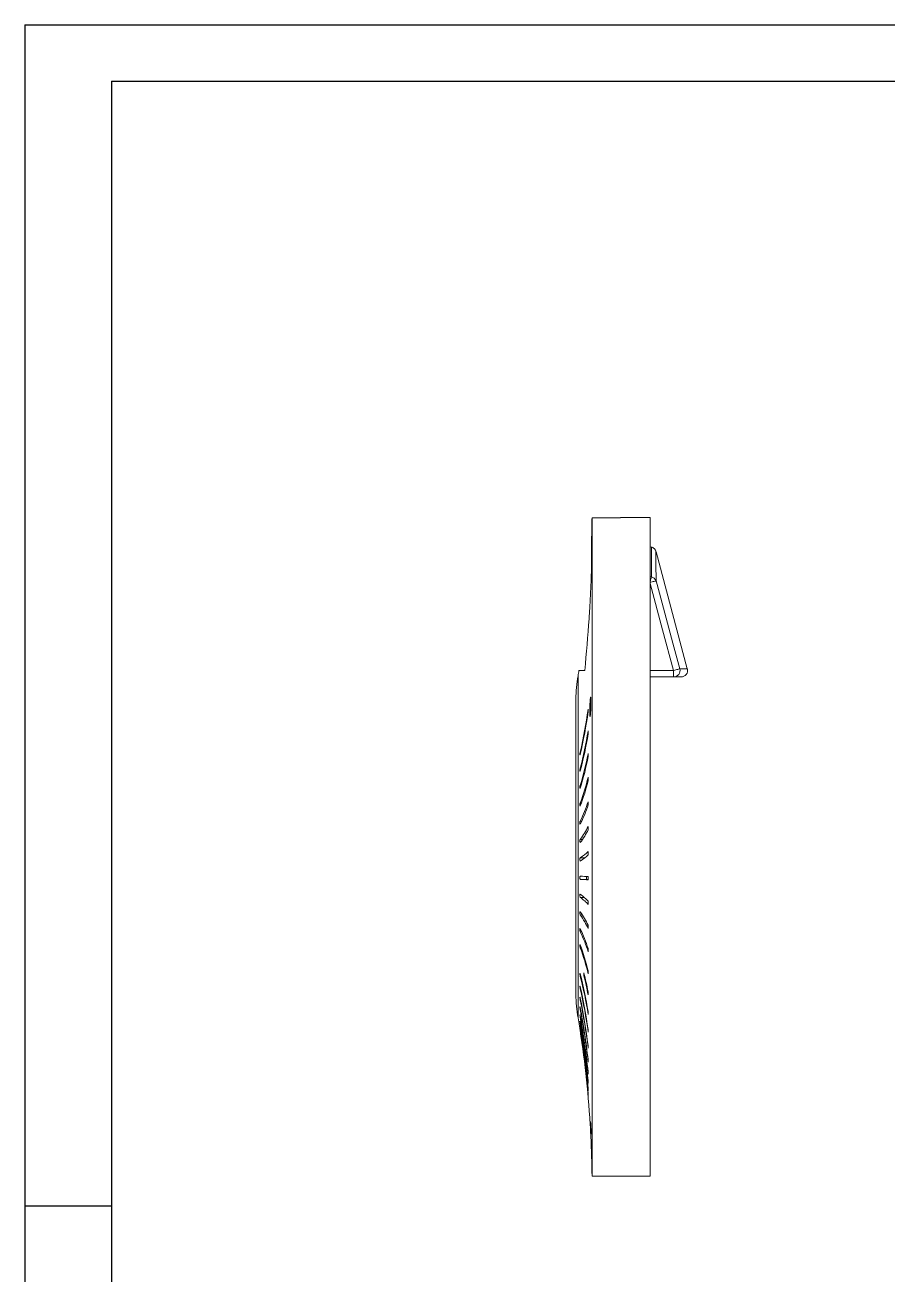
# Model space of a CAD drawing. Header units: inches. Extents: x 725 to 5279, y 573 to 1304.
# Drawn here: x 724.8 to 991.7, y 917.7 to 1304.4 of the extents above; entities that cross this region are included whole.
import ezdxf

# ---------------------------------------------------------------- set-up
doc = ezdxf.new("R2010")
doc.units = ezdxf.units.IN

msp = doc.modelspace()

# ---------------------------------------------------------------- linework, layer by layer
for p, q in [((724.755, 1304.356), (1759.162, 1304.356)), ((724.755, 1304.356), (724.755, 572.957)), ((751.522, 1286.941), (1741.748, 1286.941)), ((751.522, 1286.941), (751.522, 590.371)), ((751.522, 938.656), (724.755, 938.656))]:
    msp.add_line(p, q)
at = {"color": 7, "linetype": 'Continuous', "lineweight": 15}
for p, q in [((900.329, 1150.741), (900.329, 1150.902)), ((900.341, 947.933), (900.341, 1151.743)), ((918.341, 1151.933), (909.141, 1151.933)), ((909.141, 1151.785), (909.141, 1151.933)), ((918.341, 947.964), (918.341, 1151.933)), ((900.214, 1145.424), (900.214, 1137.095)), ((900.242, 1146.595), (900.242, 1146.426)), ((918.745, 1142.733), (918.341, 1142.841)), ((929.855, 1105.063), (920.16, 1141.247)), ((925.601, 1102.527), (918.341, 1102.527)), ((925.601, 1104.527), (925.601, 1102.527)), ((895.351, 1095.637), (895.341, 1095.637)), ((895.341, 1004.23), (895.341, 1095.637)), ((895.351, 1004.23), (895.351, 1095.637)), ((896.682, 1039.826), (898.705, 1039.826)), ((898.705, 1039.826), (899.134, 1039.812)), ((896.656, 1029.814), (896.642, 1029.818)), ((895.341, 1004.23), (895.351, 1004.23)), ((900.341, 947.933), (917.38, 947.933))]:
    msp.add_line(p, q, dxfattribs=at)
at = {"color": 8, "linetype": 'Continuous', "lineweight": 15}
for p, q in [((918.341, 1133.627), (918.763, 1133.501)), ((896.023, 1102.868), (896.023, 996.999)), ((918.341, 1104.527), (925.601, 1104.527)), ((899.118, 1092.44), (899.165, 1092.44)), ((899.118, 1085.77), (899.161, 1085.77)), ((896.656, 1079.263), (896.843, 1079.263)), ((899.118, 1078.739), (899.156, 1078.739)), ((896.656, 1074.232), (896.88, 1074.232)), ((899.118, 1071.418), (899.15, 1071.418)), ((896.656, 1068.957), (896.931, 1068.957)), ((896.656, 1063.49), (897.004, 1063.49)), ((896.656, 1057.887), (897.124, 1057.887)), ((896.656, 1052.204), (897.362, 1052.204)), ((896.656, 1046.498), (898.082, 1046.498)), ((896.682, 1034.252), (897.952, 1034.252)), ((896.682, 1028.835), (897.311, 1028.835)), ((899.129, 1032.109), (899.14, 1032.109)), ((896.682, 1023.631), (897.088, 1023.631)), ((899.129, 1024.661), (899.141, 1024.661)), ((896.682, 1018.692), (896.973, 1018.692)), ((896.682, 1009.802), (896.853, 1009.802)), ((898.029, 1009.946), (897.855, 1009.946)), ((899.129, 1010.599), (899.157, 1010.599)), ((896.682, 1005.942), (896.816, 1005.942)), ((896.682, 1002.524), (896.787, 1002.524)), ((899.129, 1004.128), (899.163, 1004.128)), ((899.129, 998.117), (899.165, 998.117)), ((899.129, 992.628), (899.167, 992.628)), ((899.129, 987.716), (899.166, 987.716)), ((899.129, 983.429), (899.164, 983.429)), ((899.129, 979.812), (899.16, 979.812))]:
    msp.add_line(p, q, dxfattribs=at)
at = {"color": 8, "linetype": 'Continuous', "lineweight": 15, "flags": 128}
for points in [[(918.763, 1133.501), (918.723, 1133.369), (918.675, 1133.205), (918.617, 1133.012), (918.552, 1132.794), (918.481, 1132.554), (918.405, 1132.299), (918.341, 1132.083)], [(918.341, 1131.787), (918.592, 1131.855), (918.929, 1131.946), (919.242, 1132.031), (919.524, 1132.107), (919.763, 1132.171), (919.953, 1132.223), (920.087, 1132.259), (920.161, 1132.279)], [(925.601, 1104.527), (922.203, 1117.107), (918.341, 1131.407)]]:
    msp.add_lwpolyline(points, dxfattribs=at)
at = {"color": 7, "linetype": 'Continuous', "lineweight": 15, "flags": 128}
for points in [[(920.161, 1132.279), (921.204, 1128.417), (925.377, 1112.971), (927.518, 1105.044)], [(927.518, 1105.044), (927.445, 1105.025), (927.311, 1104.988), (927.121, 1104.937), (926.882, 1104.873), (926.6, 1104.796), (926.286, 1104.712), (925.949, 1104.621), (925.601, 1104.527)], [(899.902, 1096.254), (899.931, 1096.214), (899.962, 1095.825), (899.976, 1095.151), (899.975, 1094.268), (899.958, 1093.275), (899.926, 1092.284), (899.881, 1091.406), (899.825, 1090.74), (899.766, 1090.361), (899.709, 1090.314), (899.662, 1090.603), (899.634, 1091.196), (899.628, 1092.024), (899.646, 1092.992), (899.684, 1093.995), (899.737, 1094.919), (899.773, 1095.41), (899.773, 1095.41)], [(899.137, 1024.657), (899.143, 1024.655), (899.155, 1024.705), (899.163, 1024.805), (899.167, 1024.944), (899.166, 1025.106), (899.16, 1025.273), (899.15, 1025.426), (899.137, 1025.548), (899.123, 1025.626), (899.118, 1025.64), (899.118, 1025.64)], [(899.141, 1017.446), (899.143, 1017.444), (899.155, 1017.478), (899.163, 1017.564), (899.167, 1017.693), (899.166, 1017.85), (899.16, 1018.017), (899.15, 1018.176), (899.137, 1018.309), (899.123, 1018.402), (899.118, 1018.42), (899.118, 1018.42)], [(900.073, 960.934), (900.073, 960.933), (900.075, 961.048), (900.068, 961.375), (900.052, 961.877), (900.029, 962.498), (899.999, 963.169), (899.966, 963.813), (899.934, 964.359), (899.907, 964.743), (899.889, 964.923), (899.882, 964.878), (899.887, 964.615), (899.897, 964.353), (899.897, 964.353)]]:
    msp.add_lwpolyline(points, dxfattribs=at)
at = {"color": 7, "linetype": 'Continuous', "lineweight": 15}
for centre, radius, start, end in [((918.359, 1131.628), 1.917, 19.86848, 77.83226), ((945.341, 1094.637), 50, 170.52445, 178.85401), ((582.693, 1155.164), 317.664, 350.52445, 350.82761), ((925.59, 1104.523), 1.997, 270.29841, 15.12802), ((927.929, 1104.527), 2, 270.05971, 15.39504), ((897.096, 1032.577), 2.089, 347.14876, 14.59494), ((945.341, 1005.23), 50, 181.14599, 189.47555), ((582.693, 944.702), 317.664, 3.87672, 9.47555), ((582.693, 944.702), 317.664, 0.58276, 2.80643)]:
    msp.add_arc(centre, radius, start, end, dxfattribs=at)
msp.add_ellipse((975.141, 1049.933), major_axis=(1224, 0), ratio=0.0833333, start_param=1.6247441, end_param=1.6319455, dxfattribs=at)
for points, knots in [([(900.329, 1150.902), (900.319, 1150.175), (900.307, 1149.446), (900.29, 1148.627), (900.289, 1148.541), (900.285, 1148.364), (900.279, 1148.099), (900.265, 1147.48), (900.252, 1146.949), (900.242, 1146.595)], [0, 0, 0, 0, 0.5, 0.5, 0.5625, 0.5625, 0.625, 0.75, 1, 1, 1, 1]), ([(920.156, 1141.244), (920.153, 1141.263), (920.127, 1141.431), (920.006, 1141.713), (919.761, 1142.105), (919.404, 1142.438), (919.04, 1142.663), (918.805, 1142.71), (918.741, 1142.722)], [0, 0, 0, 0, 0.0273597, 0.2354554, 0.4192849, 0.6678777, 0.9095274, 1, 1, 1, 1]), ([(900.214, 1137.095), (900.138, 1134.339), (900.034, 1131.58), (899.835, 1127.438), (899.762, 1126.057), (899.642, 1123.984), (899.58, 1122.948), (899.514, 1121.911), (899.481, 1121.392), (899.47, 1121.227), (899.448, 1120.892), (899.437, 1120.725), (899.067, 1115.208), (898.613, 1109.865), (898.094, 1104.527)], [0, 0, 0, 0, 0.25, 0.25, 0.375, 0.375, 0.4375, 0.46875, 0.46875, 0.484375, 0.484375, 0.5, 0.5, 1, 1, 1, 1]), ([(898.094, 1104.527), (897.632, 1104.527), (897.172, 1104.527), (896.667, 1104.527), (896.53, 1104.527), (896.391, 1104.527), (896.355, 1104.527), (896.319, 1104.527), (896.31, 1104.527), (896.301, 1104.527), (896.298, 1104.527), (896.296, 1104.527), (896.295, 1104.527), (896.295, 1104.527), (896.295, 1104.527), (896.295, 1104.527), (896.295, 1104.527)], [0, 0, 0, 0, 0.5, 0.5, 0.75, 0.75, 0.875, 0.875, 0.9375, 0.9375, 0.96875, 0.984375, 0.9921875, 0.9960938, 0.9960938, 1, 1, 1, 1]), ([(927.855, 1102.527), (927.875, 1102.527), (927.96, 1102.527), (927.488, 1102.527), (926.674, 1102.527), (925.959, 1102.527), (925.601, 1102.527)], [0, 0, 0, 0, 0.1220677, 0.520272, 0.760019, 1, 1, 1, 1]), ([(899.773, 1095.41), (899.794, 1095.652), (899.814, 1095.847), (899.853, 1096.143), (899.871, 1096.235), (899.887, 1096.273)], [0, 0, 0, 0, 0.5, 0.5, 1, 1, 1, 1]), ([(899.129, 1091.674), (899.133, 1091.714), (899.143, 1091.795), (899.155, 1091.958), (899.164, 1092.129), (899.168, 1092.292), (899.167, 1092.429), (899.161, 1092.52), (899.154, 1092.561), (899.148, 1092.553), (899.147, 1092.552)], [0, 0, 0, 0, 0.1384413, 0.2771452, 0.4155359, 0.5534177, 0.6909119, 0.8283058, 0.9659132, 1, 1, 1, 1]), ([(899.129, 1084.943), (899.133, 1084.979), (899.143, 1085.052), (899.155, 1085.208), (899.164, 1085.377), (899.168, 1085.544), (899.167, 1085.691), (899.161, 1085.797), (899.152, 1085.854), (899.146, 1085.85), (899.143, 1085.849)], [0, 0, 0, 0, 0.1329139, 0.2661195, 0.3990232, 0.5314387, 0.6634806, 0.7954277, 0.9275782, 1, 1, 1, 1]), ([(896.656, 1079.263), (896.636, 1079.179), (896.618, 1079.055), (896.594, 1078.794), (896.589, 1078.659), (896.596, 1078.458), (896.608, 1078.393), (896.641, 1078.371), (896.662, 1078.412), (896.682, 1078.497)], [0, 0, 0, 0, 0.25, 0.25, 0.5, 0.5, 0.75, 0.75, 1, 1, 1, 1]), ([(899.129, 1077.86), (899.14, 1077.923), (899.151, 1078.032), (899.165, 1078.282), (899.168, 1078.423), (899.165, 1078.653), (899.159, 1078.741), (899.141, 1078.816), (899.13, 1078.802), (899.118, 1078.739)], [0, 0, 0, 0, 0.25, 0.25, 0.5, 0.5, 0.75, 0.75, 1, 1, 1, 1]), ([(896.656, 1074.232), (896.636, 1074.158), (896.618, 1074.041), (896.594, 1073.785), (896.589, 1073.645), (896.596, 1073.429), (896.608, 1073.352), (896.641, 1073.303), (896.662, 1073.332), (896.682, 1073.406)], [0, 0, 0, 0, 0.25, 0.25, 0.5, 0.5, 0.75, 0.75, 1, 1, 1, 1]), ([(899.129, 1070.496), (899.133, 1070.522), (899.143, 1070.576), (899.155, 1070.714), (899.164, 1070.875), (899.168, 1071.046), (899.166, 1071.207), (899.161, 1071.34), (899.151, 1071.426), (899.141, 1071.463), (899.136, 1071.454), (899.135, 1071.453)], [0, 0, 0, 0, 0.1230796, 0.2465439, 0.3697291, 0.492461, 0.6148489, 0.7371441, 0.8596337, 0.9825193, 1, 1, 1, 1]), ([(896.656, 1068.957), (896.636, 1068.894), (896.618, 1068.786), (896.594, 1068.535), (896.589, 1068.394), (896.596, 1068.163), (896.608, 1068.075), (896.641, 1068.001), (896.662, 1068.015), (896.682, 1068.078)], [0, 0, 0, 0, 0.25, 0.25, 0.5, 0.5, 0.75, 0.75, 1, 1, 1, 1]), ([(896.656, 1063.49), (896.636, 1063.439), (896.618, 1063.34), (896.594, 1063.098), (896.589, 1062.956), (896.596, 1062.714), (896.608, 1062.615), (896.641, 1062.516), (896.662, 1062.517), (896.682, 1062.568)], [0, 0, 0, 0, 0.25, 0.25, 0.5, 0.5, 0.75, 0.75, 1, 1, 1, 1]), ([(899.129, 1062.924), (899.13, 1062.93), (899.137, 1062.954), (899.147, 1063.026), (899.158, 1063.16), (899.165, 1063.322), (899.168, 1063.492), (899.165, 1063.653), (899.158, 1063.787), (899.147, 1063.872), (899.137, 1063.909), (899.132, 1063.9), (899.131, 1063.899)], [0, 0, 0, 0, 0.0373739, 0.1560253, 0.2742607, 0.3922403, 0.51023, 0.6284909, 0.7471786, 0.8662678, 0.9855109, 1, 1, 1, 1]), ([(896.682, 1056.931), (896.662, 1056.892), (896.641, 1056.906), (896.608, 1057.027), (896.596, 1057.136), (896.589, 1057.387), (896.594, 1057.528), (896.618, 1057.761), (896.637, 1057.849), (896.656, 1057.887)], [0, 0, 0, 0, 0.25, 0.25, 0.5, 0.5, 0.75, 0.75, 1, 1, 1, 1]), ([(899.129, 1055.222), (899.14, 1055.248), (899.151, 1055.326), (899.165, 1055.543), (899.168, 1055.682), (899.165, 1055.938), (899.159, 1056.055), (899.141, 1056.202), (899.13, 1056.229), (899.118, 1056.203)], [0, 0, 0, 0, 0.25, 0.25, 0.5, 0.5, 0.75, 0.75, 1, 1, 1, 1]), ([(896.656, 1052.204), (896.636, 1052.178), (896.618, 1052.101), (896.594, 1051.883), (896.589, 1051.744), (896.596, 1051.487), (896.608, 1051.37), (896.641, 1051.224), (896.662, 1051.197), (896.682, 1051.223)], [0, 0, 0, 0, 0.25, 0.25, 0.5, 0.5, 0.75, 0.75, 1, 1, 1, 1]), ([(899.129, 1047.467), (899.14, 1047.48), (899.151, 1047.546), (899.165, 1047.747), (899.168, 1047.883), (899.165, 1048.143), (899.159, 1048.267), (899.141, 1048.435), (899.13, 1048.475), (899.118, 1048.463)], [0, 0, 0, 0, 0.25, 0.25, 0.5, 0.5, 0.75, 0.75, 1, 1, 1, 1]), ([(896.656, 1046.498), (896.636, 1046.485), (896.618, 1046.42), (896.594, 1046.218), (896.589, 1046.082), (896.596, 1045.821), (896.608, 1045.697), (896.641, 1045.53), (896.662, 1045.49), (896.682, 1045.502)], [0, 0, 0, 0, 0.25, 0.25, 0.5, 0.5, 0.75, 0.75, 1, 1, 1, 1]), ([(896.656, 1040.826), (896.636, 1040.827), (896.618, 1040.774), (896.594, 1040.59), (896.589, 1040.459), (896.596, 1040.197), (896.608, 1040.067), (896.641, 1039.88), (896.662, 1039.827), (896.682, 1039.826)], [0, 0, 0, 0, 0.25, 0.25, 0.5, 0.5, 0.75, 0.75, 1, 1, 1, 1]), ([(898.68, 1040.826), (898.66, 1040.827), (898.642, 1040.774), (898.618, 1040.59), (898.613, 1040.459), (898.62, 1040.197), (898.631, 1040.067), (898.665, 1039.88), (898.685, 1039.827), (898.705, 1039.826)], [0, 0, 0, 0, 0.25, 0.25, 0.5, 0.5, 0.75, 0.75, 1, 1, 1, 1]), ([(899.129, 1039.737), (899.14, 1039.736), (899.151, 1039.79), (899.165, 1039.973), (899.168, 1040.104), (899.165, 1040.365), (899.159, 1040.495), (899.141, 1040.683), (899.13, 1040.736), (899.118, 1040.737)], [0, 0, 0, 0, 0.25, 0.25, 0.5, 0.5, 0.75, 0.75, 1, 1, 1, 1]), ([(896.656, 1035.246), (896.636, 1035.26), (896.618, 1035.22), (896.594, 1035.056), (896.589, 1034.931), (896.596, 1034.67), (896.608, 1034.536), (896.641, 1034.331), (896.662, 1034.266), (896.682, 1034.252)], [0, 0, 0, 0, 0.25, 0.25, 0.5, 0.5, 0.75, 0.75, 1, 1, 1, 1]), ([(896.632, 1029.82), (896.616, 1029.805), (896.603, 1029.748), (896.59, 1029.573), (896.59, 1029.458), (896.602, 1029.224), (896.614, 1029.106), (896.645, 1028.924), (896.664, 1028.859), (896.682, 1028.835)], [0, 0, 0, 0, 0.25, 0.25, 0.5, 0.5, 0.75, 0.75, 1, 1, 1, 1]), ([(896.656, 1024.585), (896.636, 1024.624), (896.618, 1024.612), (896.594, 1024.492), (896.589, 1024.383), (896.596, 1024.133), (896.608, 1023.992), (896.641, 1023.759), (896.662, 1023.67), (896.682, 1023.631)], [0, 0, 0, 0, 0.25, 0.25, 0.5, 0.5, 0.75, 0.75, 1, 1, 1, 1]), ([(896.611, 1019.632), (896.601, 1019.604), (896.594, 1019.546), (896.59, 1019.385), (896.594, 1019.284), (896.609, 1019.08), (896.622, 1018.975), (896.65, 1018.802), (896.666, 1018.732), (896.682, 1018.692)], [0, 0, 0, 0, 0.25, 0.25, 0.5, 0.5, 0.75, 0.75, 1, 1, 1, 1]), ([(896.656, 1019.61), (896.648, 1019.631), (896.637, 1019.657), (896.629, 1019.648), (896.628, 1019.646)], [0, 0, 0, 0, 0.8372096, 1, 1, 1, 1]), ([(896.656, 1010.624), (896.636, 1010.699), (896.618, 1010.728), (896.594, 1010.682), (896.589, 1010.605), (896.596, 1010.39), (896.608, 1010.252), (896.641, 1009.993), (896.662, 1009.877), (896.682, 1009.802)], [0, 0, 0, 0, 0.25, 0.25, 0.5, 0.5, 0.75, 0.75, 1, 1, 1, 1]), ([(897.855, 1009.946), (897.842, 1009.993), (897.83, 1010.066), (897.807, 1010.241), (897.797, 1010.342), (897.784, 1010.537), (897.781, 1010.633), (897.783, 1010.783), (897.787, 1010.838), (897.795, 1010.865)], [0, 0, 0, 0, 0.25, 0.25, 0.5, 0.5, 0.75, 0.75, 1, 1, 1, 1]), ([(897.808, 1010.879), (897.809, 1010.88), (897.815, 1010.888), (897.825, 1010.861), (897.834, 1010.828), (897.837, 1010.82)], [0, 0, 0, 0, 0.124601, 0.7896829, 1, 1, 1, 1]), ([(899.129, 1010.599), (899.14, 1010.547), (899.151, 1010.546), (899.165, 1010.642), (899.168, 1010.741), (899.165, 1010.981), (899.159, 1011.122), (899.141, 1011.367), (899.13, 1011.466), (899.118, 1011.518)], [0, 0, 0, 0, 0.25, 0.25, 0.5, 0.5, 0.75, 0.75, 1, 1, 1, 1]), ([(896.656, 1006.702), (896.636, 1006.787), (896.618, 1006.83), (896.594, 1006.81), (896.589, 1006.746), (896.596, 1006.546), (896.608, 1006.413), (896.641, 1006.15), (896.662, 1006.027), (896.682, 1005.942)], [0, 0, 0, 0, 0.25, 0.25, 0.5, 0.5, 0.75, 0.75, 1, 1, 1, 1]), ([(896.656, 1003.216), (896.636, 1003.31), (896.618, 1003.367), (896.594, 1003.373), (896.589, 1003.321), (896.596, 1003.14), (896.608, 1003.011), (896.641, 1002.747), (896.662, 1002.619), (896.682, 1002.524)], [0, 0, 0, 0, 0.25, 0.25, 0.5, 0.5, 0.75, 0.75, 1, 1, 1, 1]), ([(899.149, 1004.072), (899.151, 1004.071), (899.157, 1004.067), (899.164, 1004.122), (899.168, 1004.226), (899.166, 1004.372), (899.161, 1004.538), (899.151, 1004.708), (899.138, 1004.861), (899.126, 1004.955), (899.119, 1004.993), (899.118, 1005.002)], [0, 0, 0, 0, 0.0645831, 0.1928252, 0.3205997, 0.4480126, 0.575332, 0.702851, 0.8307888, 0.9591859, 1, 1, 1, 1]), ([(896.656, 997.683), (896.636, 997.794), (896.618, 997.875), (896.594, 997.933), (896.589, 997.909), (896.596, 997.769), (896.608, 997.654), (896.641, 997.396), (896.662, 997.26), (896.682, 997.149)], [0, 0, 0, 0, 0.25, 0.25, 0.5, 0.5, 0.75, 0.75, 1, 1, 1, 1]), ([(896.597, 1000.388), (896.592, 1000.378), (896.59, 1000.344), (896.594, 1000.238), (896.6, 1000.165), (896.618, 1000.001), (896.629, 999.911), (896.654, 999.737), (896.668, 999.653), (896.682, 999.583)], [0, 0, 0, 0, 0.25, 0.25, 0.5, 0.5, 0.75, 0.75, 1, 1, 1, 1]), ([(896.656, 1000.199), (896.648, 1000.24), (896.631, 1000.321), (896.612, 1000.385), (896.605, 1000.385), (896.602, 1000.385)], [0, 0, 0, 0, 0.3746308, 0.7500748, 1, 1, 1, 1]), ([(899.152, 998.033), (899.153, 998.031), (899.158, 998.023), (899.163, 998.063), (899.168, 998.153), (899.166, 998.289), (899.161, 998.45), (899.151, 998.621), (899.138, 998.781), (899.126, 998.884), (899.119, 998.928), (899.118, 998.939)], [0, 0, 0, 0, 0.027398, 0.160739, 0.2935881, 0.4260667, 0.5584429, 0.6910301, 0.8240471, 0.9575503, 1, 1, 1, 1]), ([(896.592, 995.954), (896.59, 995.917), (896.601, 995.812), (896.635, 995.542), (896.659, 995.38), (896.682, 995.247)], [0, 0, 0, 0, 0.5, 0.5, 1, 1, 1, 1]), ([(896.592, 994.566), (896.59, 994.544), (896.601, 994.451), (896.635, 994.195), (896.659, 994.034), (896.682, 993.894)], [0, 0, 0, 0, 0.5, 0.5, 1, 1, 1, 1]), ([(896.656, 994.248), (896.648, 994.299), (896.631, 994.401), (896.61, 994.509), (896.597, 994.568), (896.595, 994.565), (896.594, 994.564)], [0, 0, 0, 0, 0.2813795, 0.5637682, 0.8441242, 1, 1, 1, 1]), ([(896.656, 995.693), (896.648, 995.741), (896.631, 995.838), (896.611, 995.93), (896.598, 995.974), (896.596, 995.966), (896.596, 995.964)], [0, 0, 0, 0, 0.3070256, 0.6149349, 0.9206296, 1, 1, 1, 1]), ([(896.656, 993.364), (896.636, 993.491), (896.618, 993.602), (896.594, 993.733), (896.589, 993.752), (896.596, 993.684), (896.608, 993.598), (896.641, 993.369), (896.662, 993.232), (896.682, 993.105)], [0, 0, 0, 0, 0.25, 0.25, 0.5, 0.5, 0.75, 0.75, 1, 1, 1, 1]), ([(899.129, 992.628), (899.14, 992.542), (899.151, 992.5), (899.165, 992.52), (899.168, 992.584), (899.165, 992.783), (899.159, 992.916), (899.141, 993.179), (899.13, 993.303), (899.118, 993.388)], [0, 0, 0, 0, 0.25, 0.25, 0.5, 0.5, 0.75, 0.75, 1, 1, 1, 1]), ([(899.158, 987.568), (899.16, 987.567), (899.164, 987.566), (899.167, 987.627), (899.167, 987.737), (899.161, 987.885), (899.151, 988.052), (899.138, 988.221), (899.126, 988.339), (899.119, 988.394), (899.118, 988.407)], [0, 0, 0, 0, 0.0887355, 0.2329756, 0.3768137, 0.5205436, 0.6644993, 0.8089241, 0.9538733, 1, 1, 1, 1]), ([(899.16, 983.243), (899.161, 983.241), (899.165, 983.234), (899.167, 983.279), (899.167, 983.374), (899.161, 983.514), (899.151, 983.677), (899.138, 983.847), (899.126, 983.971), (899.119, 984.03), (899.118, 984.045)], [0, 0, 0, 0, 0.0476127, 0.1983582, 0.3486832, 0.4988878, 0.6493359, 0.8002757, 0.9517573, 1, 1, 1, 1]), ([(899.163, 979.579), (899.163, 979.579), (899.166, 979.57), (899.167, 979.603), (899.167, 979.681), (899.161, 979.811), (899.151, 979.968), (899.138, 980.139), (899.126, 980.266), (899.119, 980.33), (899.118, 980.346)], [0, 0, 0, 0, 0.0028924, 0.1607099, 0.3180823, 0.4753363, 0.6328398, 0.7908563, 0.9494509, 1, 1, 1, 1]), ([(899.164, 976.629), (899.165, 976.63), (899.168, 976.631), (899.166, 976.698), (899.161, 976.813), (899.151, 976.964), (899.138, 977.132), (899.126, 977.263), (899.119, 977.33), (899.118, 977.347)], [0, 0, 0, 0, 0.1194281, 0.28453, 0.4495092, 0.6147444, 0.7805212, 0.9468948, 1, 1, 1, 1]), ([(899.165, 974.408), (899.166, 974.406), (899.168, 974.401), (899.166, 974.451), (899.161, 974.551), (899.151, 974.694), (899.138, 974.859), (899.126, 974.991), (899.119, 975.061), (899.118, 975.078)], [0, 0, 0, 0, 0.0734867, 0.2471814, 0.4207433, 0.594577, 0.7689806, 0.9440147, 1, 1, 1, 1]), ([(899.166, 972.936), (899.166, 972.935), (899.168, 972.927), (899.166, 972.963), (899.161, 973.047), (899.151, 973.18), (899.138, 973.34), (899.126, 973.473), (899.119, 973.545), (899.118, 973.563)], [0, 0, 0, 0, 0.0225406, 0.2057445, 0.3888035, 0.5721552, 0.7561038, 0.940717, 1, 1, 1, 1]), ([(899.63, 966.18), (899.63, 966.18), (899.63, 966.18), (899.657, 965.796), (899.702, 965.124), (899.76, 964.223), (899.821, 963.21), (899.878, 962.197), (899.925, 961.297), (899.958, 960.627), (899.976, 960.25), (899.976, 960.255), (899.976, 960.256)], [0, 0, 0, 0, 0.0714803, 0.1785499, 0.2857428, 0.3931686, 0.5007968, 0.6084949, 0.7161282, 0.8236236, 0.9309767, 1, 1, 1, 1]), ([(899.897, 964.353), (899.902, 964.233), (899.907, 964.1), (899.92, 963.81), (899.927, 963.652), (899.942, 963.33), (899.95, 963.16), (899.967, 962.823), (899.975, 962.656), (899.992, 962.324), (900, 962.166), (900.015, 961.866), (900.022, 961.725), (900.036, 961.475), (900.042, 961.362), (900.053, 961.175), (900.058, 961.1), (900.062, 961.044)], [0, 0, 0, 0, 0.125, 0.125, 0.25, 0.25, 0.375, 0.375, 0.5, 0.5, 0.625, 0.625, 0.75, 0.75, 0.875, 0.875, 1, 1, 1, 1]), ([(917.38, 947.935), (917.387, 947.935), (917.403, 947.936), (917.808, 947.95), (918.205, 947.96), (918.341, 947.964)], [0, 0, 0, 0, 0.3289192, 0.7719359, 1, 1, 1, 1])]:
    msp.add_open_spline(points, degree=3, knots=knots, dxfattribs=at)
for points in [[(900.329, 1150.741), (900.333, 1151.075), (900.337, 1151.409), (900.341, 1151.743)], [(900.214, 1145.424), (900.224, 1145.758), (900.233, 1146.092), (900.242, 1146.426)], [(899.118, 1092.44), (898.514, 1088.031), (897.692, 1083.639), (896.656, 1079.263)], [(896.682, 1078.497), (897.711, 1082.873), (898.529, 1087.265), (899.129, 1091.674)], [(899.137, 1092.541), (899.131, 1092.522), (899.124, 1092.488), (899.118, 1092.44)], [(899.118, 1085.77), (898.514, 1081.909), (897.692, 1078.063), (896.656, 1074.232)], [(896.682, 1073.406), (897.711, 1077.237), (898.529, 1081.083), (899.129, 1084.943)], [(899.137, 1085.851), (899.131, 1085.839), (899.124, 1085.812), (899.118, 1085.77)], [(899.118, 1078.739), (898.514, 1075.466), (897.692, 1072.205), (896.656, 1068.957)], [(896.682, 1068.078), (897.711, 1071.326), (898.529, 1074.587), (899.129, 1077.86)], [(899.118, 1071.418), (898.514, 1068.765), (897.692, 1066.123), (896.656, 1063.49)], [(899.123, 1071.436), (899.121, 1071.431), (899.119, 1071.425), (899.118, 1071.418)], [(896.682, 1062.568), (897.711, 1065.201), (898.529, 1067.843), (899.129, 1070.496)], [(899.118, 1063.881), (898.514, 1061.875), (897.692, 1059.877), (896.656, 1057.887)], [(896.682, 1056.931), (897.711, 1058.921), (898.529, 1060.919), (899.129, 1062.924)], [(899.118, 1056.203), (898.514, 1054.865), (897.692, 1053.532), (896.656, 1052.204)], [(896.682, 1051.223), (897.711, 1052.551), (898.529, 1053.884), (899.129, 1055.222)], [(899.118, 1048.463), (898.514, 1047.805), (897.692, 1047.15), (896.656, 1046.498)], [(896.682, 1045.502), (897.711, 1046.155), (898.529, 1046.81), (899.129, 1047.467)], [(899.118, 1040.737), (898.514, 1040.767), (897.692, 1040.797), (896.656, 1040.826)], [(896.682, 1039.826), (897.711, 1039.797), (898.529, 1039.767), (899.129, 1039.737)], [(899.118, 1033.104), (898.514, 1033.821), (897.692, 1034.535), (896.656, 1035.246)], [(896.682, 1034.252), (897.711, 1033.54), (898.529, 1032.826), (899.129, 1032.109)], [(899.118, 1025.64), (898.514, 1027.037), (897.692, 1028.428), (896.656, 1029.814)], [(896.682, 1028.835), (897.711, 1027.449), (898.529, 1026.058), (899.129, 1024.661)], [(899.118, 1018.42), (898.514, 1020.483), (897.692, 1022.538), (896.656, 1024.585)], [(896.682, 1023.631), (897.711, 1021.584), (898.529, 1019.529), (899.129, 1017.467)], [(899.118, 1011.518), (898.514, 1014.226), (897.692, 1016.923), (896.656, 1019.61)], [(896.682, 1018.692), (897.711, 1016.004), (898.529, 1013.307), (899.129, 1010.599)], [(899.118, 998.939), (898.514, 1002.849), (897.692, 1006.744), (896.656, 1010.624)], [(896.682, 1009.802), (897.711, 1005.922), (898.529, 1002.027), (899.129, 998.117)], [(899.118, 1005.002), (898.765, 1006.946), (898.338, 1008.885), (897.837, 1010.82)], [(897.855, 1009.946), (898.353, 1008.011), (898.778, 1006.071), (899.129, 1004.128)], [(899.118, 993.388), (898.514, 997.843), (897.692, 1002.281), (896.656, 1006.702)], [(896.682, 1005.942), (897.711, 1001.52), (898.529, 997.083), (899.129, 992.628)], [(899.118, 988.407), (898.514, 993.362), (897.692, 998.298), (896.656, 1003.216)], [(896.682, 1002.524), (897.711, 997.606), (898.529, 992.67), (899.129, 987.716)], [(899.129, 1004.128), (899.134, 1004.1), (899.138, 1004.082), (899.143, 1004.072)], [(899.118, 984.045), (898.514, 989.45), (897.692, 994.835), (896.656, 1000.199)], [(899.118, 980.346), (898.514, 986.147), (897.692, 991.926), (896.656, 997.683)], [(896.682, 999.583), (897.711, 994.219), (898.529, 988.834), (899.129, 983.429)], [(899.129, 998.117), (899.134, 998.085), (899.138, 998.061), (899.143, 998.046)], [(899.118, 977.347), (898.514, 983.485), (897.692, 989.6), (896.656, 995.693)], [(899.118, 975.078), (898.514, 981.493), (897.692, 987.882), (896.656, 994.248)], [(896.682, 997.149), (897.711, 991.392), (898.529, 985.613), (899.129, 979.812)], [(896.682, 995.247), (897.711, 989.154), (898.529, 983.039), (899.129, 976.9)], [(896.682, 993.894), (897.711, 987.528), (898.529, 981.138), (899.129, 974.724)], [(899.118, 973.563), (898.514, 980.188), (897.692, 986.789), (896.656, 993.364)], [(896.682, 993.105), (897.711, 986.53), (898.529, 979.929), (899.129, 973.304)], [(899.129, 987.716), (899.139, 987.633), (899.148, 987.58), (899.155, 987.566)], [(899.129, 983.429), (899.139, 983.34), (899.148, 983.276), (899.155, 983.25)], [(899.129, 979.812), (899.139, 979.716), (899.148, 979.643), (899.155, 979.606)], [(899.129, 976.9), (899.144, 976.748), (899.157, 976.642), (899.163, 976.626)], [(899.129, 974.724), (899.144, 974.565), (899.157, 974.443), (899.163, 974.41)], [(899.129, 973.304), (899.144, 973.14), (899.157, 973.005), (899.163, 972.955)]]:
    msp.add_open_spline(points, degree=3, dxfattribs=at)
at = {"color": 8, "linetype": 'Continuous', "lineweight": 15}
for points, knots in [([(918.763, 1133.501), (918.758, 1134.529), (918.749, 1136.584), (918.739, 1138.986), (918.732, 1140.864), (918.727, 1142.104), (918.725, 1142.718), (918.725, 1142.673), (918.725, 1142.658)], [0, 0, 0, 0, 0.1783029, 0.3566058, 0.5397239, 0.7228419, 0.9072291, 1, 1, 1, 1]), ([(920.14, 1141.241), (920.14, 1141.259), (920.139, 1141.316), (920.141, 1140.719), (920.144, 1139.524), (920.148, 1137.723), (920.153, 1135.374), (920.158, 1133.31), (920.161, 1132.279)], [0, 0, 0, 0, 0.0884842, 0.2779348, 0.4560785, 0.6342225, 0.817111, 1, 1, 1, 1]), ([(927.518, 1105.044), (927.878, 1105.044), (928.598, 1105.044), (929.416, 1105.044), (929.893, 1105.044), (929.806, 1105.044), (929.784, 1105.044)], [0, 0, 0, 0, 0.2387316, 0.4777146, 0.873067, 1, 1, 1, 1])]:
    msp.add_open_spline(points, degree=3, knots=knots, dxfattribs=at)

doc.saveas('drawing.dxf')
